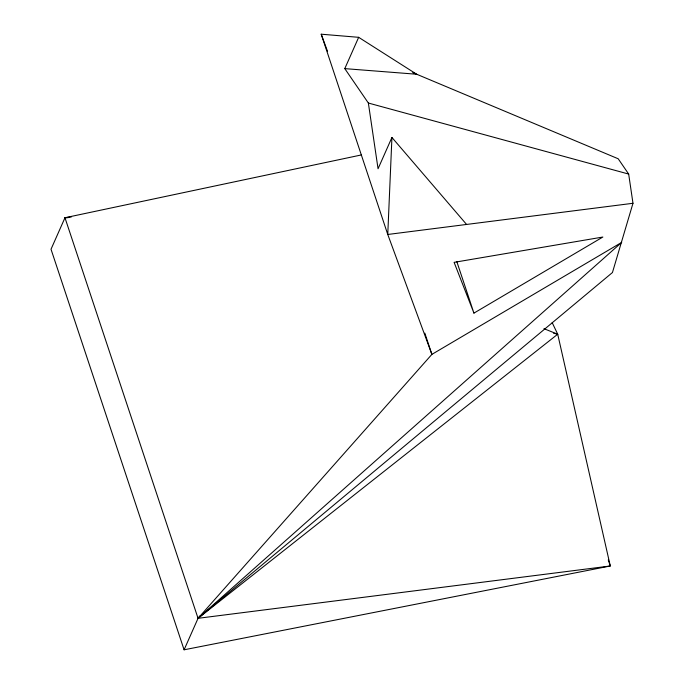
<?xml version="1.0" encoding="UTF-8"?>
<svg xmlns="http://www.w3.org/2000/svg" width="684" height="684" viewBox="0 0 684 684"><rect width="100%" height="100%" fill="white"/><g stroke="black" fill="none" stroke-linecap="round" stroke-linejoin="round"><path stroke-width="1.03" d="M466.582 224.455L391.932 137.458L387.76 234.475L431.886 354.38L198.052 618.31L184.09 649.8L610.29 565.984L557.708 334.211L552.193 322.643M412.743 72.59L618.199 158.773L628.673 174.069L632.982 203.285L612.445 272.531L198.052 618.31L64.971 217.751L361.178 154.986M71.333 216.948L64.971 217.751L51.018 249.241L184.09 649.8M344.787 68.622L358.664 37.321L416.676 74.24L344.787 68.622L368.36 103.036L378.055 168.76L391.932 137.458M200.07 615.822L198.052 618.31L610.29 565.984L608.273 559.897M543.951 328.679L557.708 334.211L198.052 618.31L621.705 242.375L431.886 354.38L424.832 333.134M473.935 313.118L602.852 237.04L454.099 262.348L473.935 313.118L456.826 261.639M632.982 203.285L387.76 234.475L321.215 34.2L358.664 37.321M64.971 217.751L68.169 217.657M553.553 333.228L557.708 334.211M368.36 103.036L628.673 174.069M321.215 34.2L327.474 51.189"/></g></svg>
